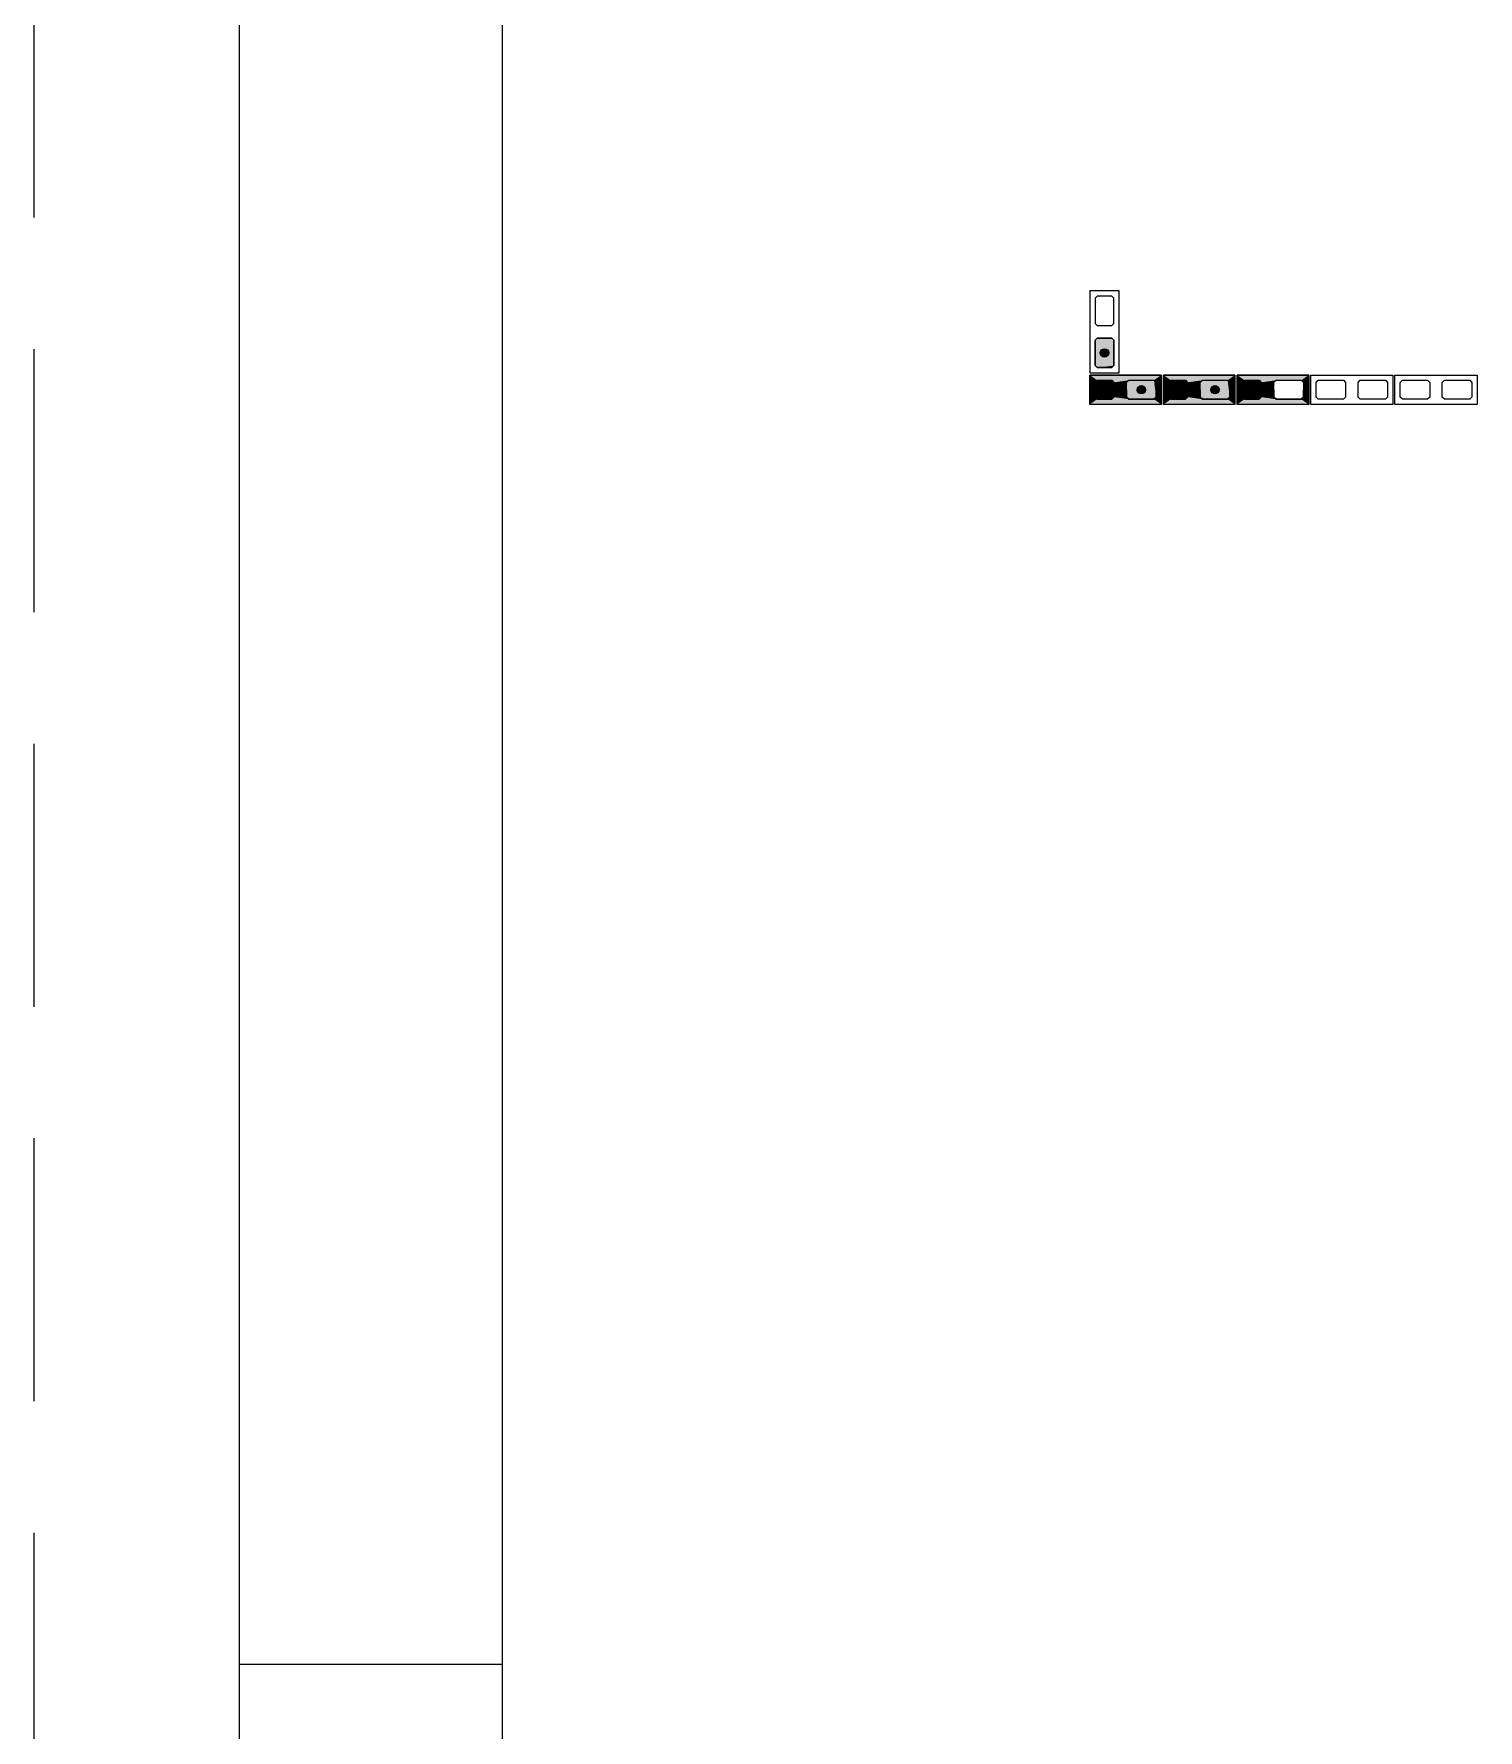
# Model space of a CAD drawing. Extents: x -1.9 to 86, y -1.6 to 60.9.
# Drawn here: x -1.95 to 11.77, y 29.07 to 45.19 of the extents above; entities that cross this region are included whole.
import ezdxf

# ---------------------------------------------------------------- set-up
doc = ezdxf.new("R2010")
doc.units = 0
doc.header["$MEASUREMENT"] = 0
doc.linetypes.add('HIDDEN', pattern=[0.375, 0.25, -0.125])
doc.layers.get('0').update_dxf_attribs({"linetype": 'CONTINUOUS'})
doc.layers.get('Defpoints').update_dxf_attribs({"linetype": 'CONTINUOUS'})
for name, color, linetype in [('ARQ_FOLHA', 7, 'CONTINUOUS'), ('PENA_01', 1, 'CONTINUOUS'), ('PENA_02', 2, 'CONTINUOUS'), ('PENA_03', 3, 'CONTINUOUS'), ('PENA_11', 252, 'CONTINUOUS'), ('PENA_21', 100, 'CONTINUOUS')]:
    doc.layers.add(name, color=color, linetype=linetype)

# ---------------------------------------------------------------- blocks, each defined once
blk = doc.blocks.new('FOLHA A1 - 841 X 594')
at = {"layer": 'ARQ_FOLHA', "color": 1}
blk.add_line((-816, 297), (-841, 297), dxfattribs=at)
for points in [[(-841, 0), (0, 0), (0, 594), (-841, 594)], [(-816, 10), (-10, 10), (-10, 584), (-816, 584)]]:
    blk.add_lwpolyline(points, close=True, dxfattribs=at)
at = {"layer": 'Defpoints', "color": 8, "linetype": 'HIDDEN', "ltscale": 100}
blk.add_lwpolyline([(-860.5, 609.5), (-860.5, -15.5), (19.5, -15.5), (19.5, 609.5)], close=True, dxfattribs=at)
blk = doc.blocks.new('*U24')
blk.add_blockref('FOLHA A1 - 841 X 594', (0, 0))

msp = doc.modelspace()

# ---------------------------------------------------------------- linework, layer by layer
at = {"layer": 'PENA_01', "linetype": 'Continuous'}
for points in [[(8.292, 42.421), (8.312, 42.441), (8.312, 42.681), (8.292, 42.701), (8.152, 42.701), (8.132, 42.681), (8.132, 42.441), (8.152, 42.421), (8.292, 42.421)], [(8.292, 42.021), (8.312, 42.041), (8.312, 42.281), (8.292, 42.301), (8.152, 42.301), (8.132, 42.281), (8.132, 42.041), (8.152, 42.021), (8.292, 42.021)], [(8.152, 41.901), (8.292, 41.901), (8.312, 41.881), (8.312, 41.741), (8.292, 41.721), (8.152, 41.721), (8.132, 41.741), (8.132, 41.881), (8.152, 41.901)], [(8.452, 41.901), (8.692, 41.901), (8.712, 41.881), (8.712, 41.741), (8.692, 41.721), (8.452, 41.721), (8.432, 41.741), (8.432, 41.881), (8.452, 41.901)], [(8.852, 41.901), (8.992, 41.901), (9.012, 41.881), (9.012, 41.741), (8.992, 41.721), (8.852, 41.721), (8.832, 41.741), (8.832, 41.881), (8.852, 41.901)], [(9.152, 41.901), (9.392, 41.901), (9.412, 41.881), (9.412, 41.741), (9.392, 41.721), (9.152, 41.721), (9.132, 41.741), (9.132, 41.881), (9.152, 41.901)], [(9.552, 41.901), (9.692, 41.901), (9.712, 41.881), (9.712, 41.741), (9.692, 41.721), (9.552, 41.721), (9.532, 41.741), (9.532, 41.881), (9.552, 41.901)], [(9.852, 41.901), (10.092, 41.901), (10.112, 41.881), (10.112, 41.741), (10.092, 41.721), (9.852, 41.721), (9.832, 41.741), (9.832, 41.881), (9.852, 41.901)], [(10.232, 41.881), (10.252, 41.901), (10.492, 41.901), (10.512, 41.881), (10.512, 41.741), (10.492, 41.721), (10.252, 41.721), (10.232, 41.741), (10.232, 41.881)], [(10.632, 41.881), (10.652, 41.901), (10.892, 41.901), (10.912, 41.881), (10.912, 41.741), (10.892, 41.721), (10.652, 41.721), (10.632, 41.741), (10.632, 41.881)], [(11.032, 41.881), (11.052, 41.901), (11.292, 41.901), (11.312, 41.881), (11.312, 41.741), (11.292, 41.721), (11.052, 41.721), (11.032, 41.741), (11.032, 41.881)], [(11.432, 41.881), (11.452, 41.901), (11.692, 41.901), (11.712, 41.881), (11.712, 41.741), (11.692, 41.721), (11.452, 41.721), (11.432, 41.741), (11.432, 41.881)]]:
    msp.add_lwpolyline(points, dxfattribs=at)
at = {"layer": 'PENA_02', "linetype": 'Continuous'}
for points in [[(8.362, 41.971), (8.362, 42.751), (8.082, 42.751), (8.082, 41.971), (8.362, 41.971)], [(8.082, 41.951), (8.762, 41.951), (8.762, 41.671), (8.082, 41.671), (8.082, 41.951)], [(8.782, 41.951), (9.462, 41.951), (9.462, 41.671), (8.782, 41.671), (8.782, 41.951)], [(9.482, 41.951), (10.162, 41.951), (10.162, 41.671), (9.482, 41.671), (9.482, 41.951)], [(10.182, 41.951), (10.962, 41.951), (10.962, 41.671), (10.182, 41.671), (10.182, 41.951)], [(10.982, 41.951), (11.762, 41.951), (11.762, 41.671), (10.982, 41.671), (10.982, 41.951)]]:
    msp.add_lwpolyline(points, dxfattribs=at)
at = {"layer": 'PENA_03', "linetype": 'Continuous'}
for points in [[(8.152, 42.021), (8.132, 42.041), (8.132, 42.281), (8.152, 42.301), (8.292, 42.301), (8.312, 42.281), (8.312, 42.041), (8.292, 42.021), (8.152, 42.021)], [(8.312, 41.741), (8.292, 41.721), (8.152, 41.721), (8.132, 41.741), (8.132, 41.881), (8.152, 41.901), (8.292, 41.901), (8.312, 41.881), (8.312, 41.741)], [(8.712, 41.741), (8.692, 41.721), (8.452, 41.721), (8.432, 41.741), (8.432, 41.881), (8.452, 41.901), (8.692, 41.901), (8.712, 41.881), (8.712, 41.741)], [(9.012, 41.741), (8.992, 41.721), (8.852, 41.721), (8.832, 41.741), (8.832, 41.881), (8.852, 41.901), (8.992, 41.901), (9.012, 41.881), (9.012, 41.741)], [(9.412, 41.741), (9.392, 41.721), (9.152, 41.721), (9.132, 41.741), (9.132, 41.881), (9.152, 41.901), (9.392, 41.901), (9.412, 41.881), (9.412, 41.741)], [(9.712, 41.741), (9.692, 41.721), (9.552, 41.721), (9.532, 41.741), (9.532, 41.881), (9.552, 41.901), (9.692, 41.901), (9.712, 41.881), (9.712, 41.741)]]:
    msp.add_lwpolyline(points, dxfattribs=at)
for centre in [(8.222, 42.161), (8.222, 41.811), (8.572, 41.811), (8.922, 41.811), (9.272, 41.811), (9.622, 41.811)]:
    msp.add_circle(centre, 0.04, dxfattribs=at)
for points in [[(8.262, 42.161), (8.202, 42.196), (8.184, 42.175)], [(8.262, 42.161), (8.184, 42.175), (8.184, 42.147)], [(8.262, 42.161), (8.184, 42.147), (8.202, 42.126)], [(8.262, 42.161), (8.229, 42.2), (8.202, 42.196)], [(8.262, 42.161), (8.202, 42.126), (8.229, 42.122)], [(8.262, 42.161), (8.252, 42.187), (8.229, 42.2)], [(8.262, 42.161), (8.229, 42.122), (8.252, 42.135)], [(8.262, 42.161), (8.252, 42.135), (8.262, 42.161)], [(8.262, 41.811), (8.202, 41.846), (8.184, 41.825)], [(8.262, 41.811), (8.184, 41.825), (8.184, 41.797)], [(8.262, 41.811), (8.184, 41.797), (8.202, 41.776)], [(8.262, 41.811), (8.229, 41.85), (8.202, 41.846)], [(8.262, 41.811), (8.202, 41.776), (8.229, 41.772)], [(8.262, 41.811), (8.252, 41.837), (8.229, 41.85)], [(8.262, 41.811), (8.229, 41.772), (8.252, 41.785)], [(8.262, 41.811), (8.252, 41.785), (8.262, 41.811)], [(8.612, 41.811), (8.552, 41.846), (8.534, 41.825)], [(8.612, 41.811), (8.534, 41.825), (8.534, 41.797)], [(8.612, 41.811), (8.534, 41.797), (8.552, 41.776)], [(8.612, 41.811), (8.579, 41.85), (8.552, 41.846)], [(8.612, 41.811), (8.552, 41.776), (8.579, 41.772)], [(8.612, 41.811), (8.602, 41.837), (8.579, 41.85)], [(8.612, 41.811), (8.579, 41.772), (8.602, 41.785)], [(8.612, 41.811), (8.602, 41.785), (8.612, 41.811)], [(8.962, 41.811), (8.902, 41.846), (8.884, 41.825)], [(8.962, 41.811), (8.884, 41.825), (8.884, 41.797)], [(8.962, 41.811), (8.884, 41.797), (8.902, 41.776)], [(8.962, 41.811), (8.929, 41.85), (8.902, 41.846)], [(8.962, 41.811), (8.902, 41.776), (8.929, 41.772)], [(8.962, 41.811), (8.952, 41.837), (8.929, 41.85)], [(8.962, 41.811), (8.929, 41.772), (8.952, 41.785)], [(8.962, 41.811), (8.952, 41.785), (8.962, 41.811)], [(9.312, 41.811), (9.252, 41.846), (9.234, 41.825)], [(9.312, 41.811), (9.234, 41.825), (9.234, 41.797)], [(9.312, 41.811), (9.234, 41.797), (9.252, 41.776)], [(9.312, 41.811), (9.279, 41.85), (9.252, 41.846)], [(9.312, 41.811), (9.252, 41.776), (9.279, 41.772)], [(9.312, 41.811), (9.302, 41.837), (9.279, 41.85)], [(9.312, 41.811), (9.279, 41.772), (9.302, 41.785)], [(9.312, 41.811), (9.302, 41.785), (9.312, 41.811)], [(9.662, 41.811), (9.602, 41.846), (9.584, 41.825)], [(9.662, 41.811), (9.584, 41.825), (9.584, 41.797)], [(9.662, 41.811), (9.584, 41.797), (9.602, 41.776)], [(9.662, 41.811), (9.629, 41.85), (9.602, 41.846)], [(9.662, 41.811), (9.602, 41.776), (9.629, 41.772)], [(9.662, 41.811), (9.652, 41.837), (9.629, 41.85)], [(9.662, 41.811), (9.629, 41.772), (9.652, 41.785)], [(9.662, 41.811), (9.652, 41.785), (9.662, 41.811)]]:
    msp.add_solid(points, dxfattribs=at)
at = {"layer": 'PENA_11', "linetype": 'Continuous'}
for points in [[(8.152, 42.021), (8.132, 42.281), (8.152, 42.301)], [(8.152, 42.021), (8.132, 42.041), (8.132, 42.281)], [(8.152, 42.021), (8.152, 42.301), (8.292, 42.301)], [(8.152, 42.021), (8.292, 42.301), (8.312, 42.281)], [(8.152, 42.021), (8.312, 42.281), (8.312, 42.041)], [(8.152, 42.021), (8.312, 42.041), (8.292, 42.021)], [(8.152, 42.021), (8.292, 42.021), (8.152, 42.021)], [(8.312, 41.741), (8.132, 41.881), (8.152, 41.901)], [(8.312, 41.741), (8.132, 41.741), (8.132, 41.881)], [(8.312, 41.741), (8.152, 41.901), (8.292, 41.901)], [(8.312, 41.741), (8.292, 41.901), (8.312, 41.881)], [(8.312, 41.741), (8.312, 41.881), (8.312, 41.741)], [(8.712, 41.741), (8.432, 41.881), (8.452, 41.901)], [(8.712, 41.741), (8.432, 41.741), (8.432, 41.881)], [(8.712, 41.741), (8.452, 41.901), (8.692, 41.901)], [(8.712, 41.741), (8.692, 41.901), (8.712, 41.881)], [(8.712, 41.741), (8.712, 41.881), (8.712, 41.741)], [(9.012, 41.741), (8.832, 41.881), (8.852, 41.901)], [(9.012, 41.741), (8.832, 41.741), (8.832, 41.881)], [(9.012, 41.741), (8.852, 41.901), (8.992, 41.901)], [(9.012, 41.741), (8.992, 41.901), (9.012, 41.881)], [(9.012, 41.741), (9.012, 41.881), (9.012, 41.741)], [(9.412, 41.741), (9.132, 41.881), (9.152, 41.901)], [(9.412, 41.741), (9.132, 41.741), (9.132, 41.881)], [(9.412, 41.741), (9.152, 41.901), (9.392, 41.901)], [(9.412, 41.741), (9.392, 41.901), (9.412, 41.881)], [(9.412, 41.741), (9.412, 41.881), (9.412, 41.741)], [(9.712, 41.741), (9.532, 41.881), (9.552, 41.901)], [(9.712, 41.741), (9.532, 41.741), (9.532, 41.881)], [(9.712, 41.741), (9.552, 41.901), (9.692, 41.901)], [(9.712, 41.741), (9.692, 41.901), (9.712, 41.881)], [(9.712, 41.741), (9.712, 41.881), (9.712, 41.741)], [(8.312, 41.741), (8.152, 41.721), (8.132, 41.741)], [(8.312, 41.741), (8.292, 41.721), (8.152, 41.721)], [(8.712, 41.741), (8.452, 41.721), (8.432, 41.741)], [(8.712, 41.741), (8.692, 41.721), (8.452, 41.721)], [(9.012, 41.741), (8.852, 41.721), (8.832, 41.741)], [(9.012, 41.741), (8.992, 41.721), (8.852, 41.721)], [(9.412, 41.741), (9.152, 41.721), (9.132, 41.741)], [(9.412, 41.741), (9.392, 41.721), (9.152, 41.721)], [(9.712, 41.741), (9.552, 41.721), (9.532, 41.741)], [(9.712, 41.741), (9.692, 41.721), (9.552, 41.721)]]:
    msp.add_solid(points, dxfattribs=at)
at = {"layer": 'PENA_21', "linetype": 'Continuous'}
for points in [[(8.082, 41.811), (8.132, 41.811), (8.132, 41.881), (8.152, 41.901), (8.292, 41.901), (8.312, 41.881), (8.312, 41.811), (8.432, 41.811), (8.432, 41.881), (8.452, 41.901), (8.692, 41.901), (8.712, 41.881), (8.712, 41.811), (8.762, 41.811), (8.762, 41.951), (8.082, 41.951), (8.082, 41.811)], [(8.782, 41.811), (8.832, 41.811), (8.832, 41.881), (8.852, 41.901), (8.992, 41.901), (9.012, 41.881), (9.012, 41.811), (9.132, 41.811), (9.132, 41.881), (9.152, 41.901), (9.392, 41.901), (9.412, 41.881), (9.412, 41.811), (9.462, 41.811), (9.462, 41.951), (8.782, 41.951), (8.782, 41.811)], [(9.482, 41.811), (9.532, 41.811), (9.532, 41.881), (9.552, 41.901), (9.692, 41.901), (9.712, 41.881), (9.712, 41.811), (9.832, 41.811), (9.832, 41.881), (9.852, 41.901), (10.092, 41.901), (10.112, 41.881), (10.112, 41.811), (10.162, 41.811), (10.162, 41.951), (9.482, 41.951), (9.482, 41.811)], [(8.082, 41.811), (8.132, 41.811), (8.132, 41.741), (8.152, 41.721), (8.292, 41.721), (8.312, 41.741), (8.312, 41.811), (8.432, 41.811), (8.432, 41.741), (8.452, 41.721), (8.692, 41.721), (8.712, 41.741), (8.712, 41.811), (8.762, 41.811), (8.762, 41.671), (8.082, 41.671), (8.082, 41.811)], [(8.782, 41.811), (8.832, 41.811), (8.832, 41.741), (8.852, 41.721), (8.992, 41.721), (9.012, 41.741), (9.012, 41.811), (9.132, 41.811), (9.132, 41.741), (9.152, 41.721), (9.392, 41.721), (9.412, 41.741), (9.412, 41.811), (9.462, 41.811), (9.462, 41.671), (8.782, 41.671), (8.782, 41.811)], [(9.482, 41.811), (9.532, 41.811), (9.532, 41.741), (9.552, 41.721), (9.692, 41.721), (9.712, 41.741), (9.712, 41.811), (9.832, 41.811), (9.832, 41.741), (9.852, 41.721), (10.092, 41.721), (10.112, 41.741), (10.112, 41.811), (10.162, 41.811), (10.162, 41.671), (9.482, 41.671), (9.482, 41.811)]]:
    msp.add_lwpolyline(points, dxfattribs=at)
for points in [[(8.762, 41.951), (8.082, 41.951), (8.152, 41.901)], [(8.082, 41.951), (8.082, 41.811), (8.132, 41.811)], [(8.082, 41.951), (8.132, 41.811), (8.132, 41.881)], [(8.082, 41.951), (8.132, 41.881), (8.152, 41.901)], [(8.762, 41.951), (8.152, 41.901), (8.292, 41.901)], [(8.762, 41.951), (8.292, 41.901), (8.312, 41.881)], [(8.762, 41.951), (8.312, 41.881), (8.452, 41.901)], [(8.762, 41.951), (8.452, 41.901), (8.692, 41.901)], [(8.762, 41.951), (8.692, 41.901), (8.712, 41.881)], [(8.762, 41.951), (8.712, 41.881), (8.762, 41.811)], [(9.462, 41.951), (8.782, 41.951), (8.852, 41.901)], [(8.782, 41.951), (8.782, 41.811), (8.832, 41.811)], [(8.782, 41.951), (8.832, 41.811), (8.832, 41.881)], [(8.782, 41.951), (8.832, 41.881), (8.852, 41.901)], [(9.462, 41.951), (8.852, 41.901), (8.992, 41.901)], [(9.462, 41.951), (8.992, 41.901), (9.012, 41.881)], [(9.462, 41.951), (9.012, 41.881), (9.152, 41.901)], [(9.462, 41.951), (9.152, 41.901), (9.392, 41.901)], [(9.462, 41.951), (9.392, 41.901), (9.412, 41.881)], [(9.462, 41.951), (9.412, 41.881), (9.462, 41.811)], [(10.162, 41.951), (9.482, 41.951), (9.552, 41.901)], [(9.482, 41.951), (9.482, 41.811), (9.532, 41.811)], [(9.482, 41.951), (9.532, 41.811), (9.532, 41.881)], [(9.482, 41.951), (9.532, 41.881), (9.552, 41.901)], [(10.162, 41.951), (9.552, 41.901), (9.692, 41.901)], [(10.162, 41.951), (9.692, 41.901), (9.712, 41.881)], [(10.162, 41.951), (9.712, 41.881), (9.852, 41.901)], [(10.162, 41.951), (9.852, 41.901), (10.092, 41.901)], [(10.162, 41.951), (10.092, 41.901), (10.112, 41.881)], [(10.162, 41.951), (10.112, 41.881), (10.162, 41.811)], [(8.082, 41.671), (8.082, 41.811), (8.132, 41.811)], [(8.082, 41.671), (8.132, 41.811), (8.132, 41.741)], [(8.312, 41.881), (8.432, 41.881), (8.452, 41.901)], [(8.312, 41.881), (8.312, 41.811), (8.432, 41.811)], [(8.312, 41.881), (8.432, 41.811), (8.432, 41.881)], [(8.312, 41.741), (8.312, 41.811), (8.432, 41.811)], [(8.312, 41.741), (8.432, 41.811), (8.432, 41.741)], [(8.762, 41.811), (8.712, 41.881), (8.712, 41.811)], [(8.762, 41.671), (8.712, 41.741), (8.762, 41.811)], [(8.762, 41.811), (8.712, 41.741), (8.712, 41.811)], [(8.782, 41.671), (8.782, 41.811), (8.832, 41.811)], [(8.782, 41.671), (8.832, 41.811), (8.832, 41.741)], [(9.012, 41.881), (9.132, 41.881), (9.152, 41.901)], [(9.012, 41.881), (9.012, 41.811), (9.132, 41.811)], [(9.012, 41.881), (9.132, 41.811), (9.132, 41.881)], [(9.012, 41.741), (9.012, 41.811), (9.132, 41.811)], [(9.012, 41.741), (9.132, 41.811), (9.132, 41.741)], [(9.462, 41.811), (9.412, 41.881), (9.412, 41.811)], [(9.462, 41.671), (9.412, 41.741), (9.462, 41.811)], [(9.462, 41.811), (9.412, 41.741), (9.412, 41.811)], [(9.482, 41.671), (9.482, 41.811), (9.532, 41.811)], [(9.482, 41.671), (9.532, 41.811), (9.532, 41.741)], [(9.712, 41.881), (9.832, 41.881), (9.852, 41.901)], [(9.712, 41.881), (9.712, 41.811), (9.832, 41.811)], [(9.712, 41.881), (9.832, 41.811), (9.832, 41.881)], [(9.712, 41.741), (9.712, 41.811), (9.832, 41.811)], [(9.712, 41.741), (9.832, 41.811), (9.832, 41.741)], [(10.162, 41.811), (10.112, 41.881), (10.112, 41.811)], [(10.162, 41.671), (10.112, 41.741), (10.162, 41.811)], [(10.162, 41.811), (10.112, 41.741), (10.112, 41.811)], [(8.082, 41.671), (8.132, 41.741), (8.152, 41.721)], [(8.762, 41.671), (8.082, 41.671), (8.152, 41.721)], [(8.762, 41.671), (8.152, 41.721), (8.292, 41.721)], [(8.762, 41.671), (8.292, 41.721), (8.312, 41.741)], [(8.762, 41.671), (8.312, 41.741), (8.452, 41.721)], [(8.312, 41.741), (8.432, 41.741), (8.452, 41.721)], [(8.762, 41.671), (8.452, 41.721), (8.692, 41.721)], [(8.762, 41.671), (8.692, 41.721), (8.712, 41.741)], [(8.782, 41.671), (8.832, 41.741), (8.852, 41.721)], [(9.462, 41.671), (8.782, 41.671), (8.852, 41.721)], [(9.462, 41.671), (8.852, 41.721), (8.992, 41.721)], [(9.462, 41.671), (8.992, 41.721), (9.012, 41.741)], [(9.462, 41.671), (9.012, 41.741), (9.152, 41.721)], [(9.012, 41.741), (9.132, 41.741), (9.152, 41.721)], [(9.462, 41.671), (9.152, 41.721), (9.392, 41.721)], [(9.462, 41.671), (9.392, 41.721), (9.412, 41.741)], [(9.482, 41.671), (9.532, 41.741), (9.552, 41.721)], [(10.162, 41.671), (9.482, 41.671), (9.552, 41.721)], [(10.162, 41.671), (9.552, 41.721), (9.692, 41.721)], [(10.162, 41.671), (9.692, 41.721), (9.712, 41.741)], [(10.162, 41.671), (9.712, 41.741), (9.852, 41.721)], [(9.712, 41.741), (9.832, 41.741), (9.852, 41.721)], [(10.162, 41.671), (9.852, 41.721), (10.092, 41.721)], [(10.162, 41.671), (10.092, 41.721), (10.112, 41.741)]]:
    msp.add_solid(points, dxfattribs=at)

# ---------------------------------------------------------------- block references
at = {"xscale": 0.09999999999999938, "yscale": 0.09999999999999938, "zscale": 0.09999999999999938}
msp.add_blockref('*U24', (84.1, -0.003), dxfattribs=at)

doc.saveas('drawing.dxf')
